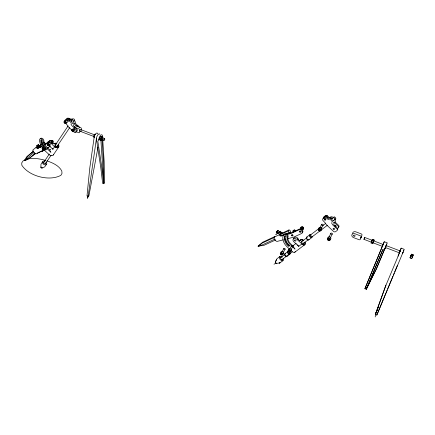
<?xml version="1.0" encoding="UTF-8"?>
<svg xmlns="http://www.w3.org/2000/svg" width="435" height="435" viewBox="0 0 435 435"><rect width="100%" height="100%" fill="white"/><g stroke="black" fill="none" stroke-linecap="round" stroke-linejoin="round"><path stroke-width="0.65" d="M81.323 130.348L81.372 128.629A0.913 0.642 51.4 0 0 80.633 127.575L76.468 125.998A2.273 1.599 51.5 0 0 74.641 126.639M95.656 134.339L94.792 134.23L93.857 135.758L93.791 137.384L94.645 137.71M400.189 250.522L399.917 251.071L400.265 250.261L400.314 251.261M102.807 138.156L102.867 137.074L100.724 136.481L99.794 138.015L99.718 139.646L101.855 140.228L102.47 139.205M101.012 140.135L101.089 138.509L102.024 136.976L102.867 137.074M97.793 133.795A3.513 1.55 -69.6 0 0 95.917 133.561A3.513 1.55 -69.6 0 0 94.161 137.319L89.757 168.269L86.995 195.875L88.104 196.332L96.483 138.205M99.925 134.257A3.518 1.539 -69.6 0 0 97.652 135.154A3.518 1.539 -69.6 0 0 96.45 139.401L100.811 167.823L102.633 183.304L103.715 183.739L101.92 168.263L97.837 141.293L99.506 138.819L99.517 139.543A2.164 0.935 -69.6 0 0 100.539 139.95M98.033 147.095L88.909 195.793L88.104 196.332M375.171 316.925L375.612 315.076M34.958 153.544C36.04 153.729 21.728 163.881 25.36 159.395M375.394 314.478L385.709 285.811L399.199 253.589L400.434 249.657L401.168 248.124L404.262 249.347L376.835 315.07L375.394 314.478L378.771 306.148M383.148 244.546L382.419 246.384L382.539 246.047M88.098 196.674L87.598 198.349L87.576 196.609M412.157 257.542L412.434 256.753M376.835 315.07L385.927 293.07M383.039 244.59L384.252 241.74L387.275 242.855L385.551 247.444M385.111 248.428L385.405 247.716L384.937 248.815L385.486 247.243M371.485 242.219L363.948 239.348L364.242 238.57L364.693 237.45L372.229 240.31M410.558 256.552L410.417 257.041L410.972 255.818M411.048 255.601L411.189 255.111L410.635 256.335M384.252 241.74L364.9 288.731L366.275 289.286L382.659 250.212L384.785 249.157L385.758 246.754M371.343 242.159L371.479 241.806M385.546 247.189L385.432 247.531L385.6 247.145M385.932 285.094L375.628 313.722L377.732 308.714M400.434 250.468L401.168 248.124M410.074 257.705L411.494 254.176L413.206 254.823L411.825 258.635L410.074 257.705L411.825 258.635M410.107 257.982L411.494 254.176M399.575 252.099C398.786 254.279 400.548 250.027 399.906 251.278M400.254 251.773L400.396 251.392M366.275 289.286L376.677 268.101L384.991 248.211M364.9 288.731L382.528 245.835M399.542 252.017L398.041 256.166M385.921 246.33L386.182 245.612L386.014 245.998M371.555 241.61L373.284 242.067L374.1 239.984L372.442 239.359L370.984 243.067L372.643 243.698L373.214 242.235M412.597 256.704L412.902 255.764L412.619 256.302M372.055 240.337L371.903 240.724M361.121 237.189C360.055 240.033 362.224 234.334 361.159 237.189M372.017 240.446L372.442 239.359M373.11 242.507L373.072 242.6M372.643 243.698L373.393 241.795M373.605 241.246L374.1 239.984M402.625 253.257L402.957 252.436M382.86 249.298L366.341 289.117L376.297 269.134L385.388 247.384M386.188 292.45L387.215 289.971M387.732 288.726L392.881 276.323M393.392 275.083L394.164 273.218M394.681 271.978L397.514 265.154M386.03 245.726L386.807 243.861M402.582 253.61L403.087 252.164M412.505 256.938L412.152 257.689M53.244 155.05L58.627 147.101L58.861 145.921L58.203 144.594A2.871 1.985 32.7 0 1 58.176 147.508C54.641 148.732 52.532 144.028 50.052 142.517A2.202 1.479 50.9 0 0 48.002 141.968A2.202 1.479 50.9 0 0 47.556 143.811M275.295 262.283L276.943 258.781L279.95 256.433M275.339 262.18L276.573 259.32M403.375 251.055L403.767 250.152M412.717 255.91L413.206 254.823M363.948 239.348L364.693 237.45M329.164 240.299L329.54 239.533L328.387 239.119L328.039 238.119L327.658 238.886L328.012 239.892L329.164 240.299L329.975 239.712L329.627 238.706L328.469 238.293L327.658 238.886M330.366 237.918L332.258 234.019M328.012 239.892L328.387 239.119M328.942 237.238L330.845 233.35M320.111 230.762L321.296 229.403L320.111 230.762L318.964 230.354L318.605 229.348L318.996 228.592L319.35 229.604L318.964 230.354M321.324 228.429L323.009 225.156M319.926 227.706L321.623 224.444M303.32 229.245L303.668 228.609L303.499 227.342L302.156 226.613L300.993 227.152L300.639 227.782L300.813 229.049L302.151 229.778L303.32 229.245L303.146 227.973L303.499 227.342M289.514 252.088L289.933 251.332L288.916 250.767L288.769 249.815L288.351 250.571L288.492 251.522L289.514 252.088L290.395 251.702L290.254 250.75L289.226 250.185L288.351 250.571M290.912 249.891L292.831 246.433M288.492 251.522L288.916 250.767M35.393 153.272L29.227 158.449L24.637 160.471L26.524 157.051L33.702 150.978M289.715 248.999L291.548 245.726M300.639 227.782L301.803 227.244L302.156 226.613M282.658 254.426L283.087 253.67L282.228 254.051L281.798 254.801L280.792 254.241L280.646 253.306L281.505 252.925L282.511 253.485L282.658 254.426L281.798 254.801M283.506 252.082L285.055 249.364M294.06 230.528L294.419 229.903L295.74 230.626L295.381 231.251L294.06 230.528L292.918 231.061L293.098 232.306M282.016 251.745L283.876 248.494M280.792 254.241L281.222 253.491L282.228 254.051M292.918 231.061L293.277 230.43L294.419 229.903M288.487 230.865L289.036 229.919L290.199 230.61L290.808 232.246L290.265 233.193L289.096 232.507L288.487 230.865L280.504 234.579M303.412 240.245L301.33 239.527L300.406 240.321A1.468 0.865 51.3 0 1 298.959 240.066L297.29 238.505A2.452 1.881 28.7 0 1 297.757 239.065M283.299 239.832L277.612 241.289A1.403 1.066 30.6 0 1 275.757 240.713L274.132 238.597A1.403 1.066 30.9 0 1 274.354 237.053L279.139 234.824L280.493 232.562A2.327 1.3 64.2 0 1 282.598 233.078M73.934 124.328C72.313 126.346 75.864 127.683 76.756 128.956A1.37 0.962 51.4 0 1 77.191 130.685L76.451 131.761A1.365 0.957 51.3 0 1 75.766 132.061M278.645 232.948L279.036 232.502M334.107 222.818L333.732 224.558L337.277 228.032A1.55 1.218 24.1 0 1 337.342 229.827M276.089 234.634L277.013 233.106A1.376 0.397 -37 0 1 277.285 232.834M64.255 122.034L65.375 120.892L64.255 122.034L64.712 122.969L65.593 123.274L66.289 122.768L65.413 122.469L64.956 121.528M65.593 123.274L66.017 122.632L65.554 121.697L64.674 121.392M73.597 121.702A1.147 0.756 33.7 0 1 72.411 122.137A1.147 0.756 33.7 0 1 71.536 120.832L70.165 119.56L69.801 120.109A1.381 0.968 52.4 0 1 68.251 120L67.594 119.397A1.376 0.957 52.3 0 0 66.06 119.299M72.694 119.239A2.991 1.974 33.7 0 0 70.677 119.19L70.312 119.745A1.381 0.968 52.4 0 1 68.763 119.636L68.11 119.027A1.37 0.957 52.4 0 0 66.571 118.934M42.565 161.809L40.966 164.316L40.874 167.388M43.266 163.065L49.302 154.044M55.337 145.018L68.164 125.845M71.182 121.338L72.689 119.081M48.84 145.475L52.918 149.249L54.609 146.731A2.871 1.985 32.7 0 0 58.176 147.508L58.627 147.101M45.43 163.68L51.112 155.246M57.17 146.247L69.671 127.689M73.455 122.066L74.592 120.381A1.153 0.756 33.8 0 0 73.542 118.869A1.153 0.756 33.8 0 0 72.786 119.946A1.153 0.756 33.8 0 0 74.592 120.381M46.654 164.142L44.691 166.877L42.026 168.062M71.976 130.261L72.406 129.63L73.292 129.934L73.743 130.87L73.314 131.5L72.433 131.191L71.976 130.261L72.667 129.744L73.118 130.679L72.433 131.191M26.067 158.383L27.481 156.35L33.12 151.581M103.791 183.222L103.834 182.945M103.715 183.739L104.492 182.836L104.161 161.526L102.731 139.456M278.938 232.665L278.503 233.051M24.637 160.471L34.109 152.397M40.33 145.464L40.569 145.241L39.465 146.019M37.356 145.497L36.855 145.926L38.612 144.578L36.622 146.111L38.378 144.795L37.356 145.497L38.095 146.388M294.707 252.289L304.984 244.513L305.033 242.453M40.324 145.817A2.153 1.566 46.5 0 0 38.307 145.649L33.044 149.836A1.289 0.843 50.8 0 0 33.218 151.369L34.86 153.348A1.283 0.843 50.6 0 0 36.322 153.794L44.495 149.863M37.801 147.508L40.879 144.904M41.907 144.039L42.929 143.169M37.736 147.677L41.325 144.643M40.265 147.204L41.292 146.339M44.734 144.822L49.057 141.185M45.017 144.665L47.904 142.24M48.861 141.435L49.824 140.625A2.191 1.479 51 0 1 52.069 140.989A2.191 1.479 51 0 1 52.983 143.485M42.385 148.243L42.902 147.808L43.728 148.27L44.027 149.167L43.505 149.602L42.684 149.14L42.385 148.243L43.081 147.731L43.386 148.623L44.201 149.085L43.505 149.602M49.688 144.518L48.464 145.475L47.632 145.007L47.333 144.099L48.557 143.148M48.464 145.475L48.992 145.034L48.693 144.126L47.861 143.659M47.333 148.319L50.368 145.801M47.589 148.172L50.117 146.078M41.842 167.676L41.504 167.72M292.581 246.058L296.181 243.301M299.269 240.941L300.813 239.756M333.547 217.712A3.333 1.816 51 0 0 330.611 217.087L329.931 217.609A1.555 1.24 25 0 1 327.811 217.348L327.087 216.668A1.539 1.223 25.4 0 0 324.983 216.418L323.64 217.456A1.539 1.223 25.5 0 0 323.39 218.805M333.786 220.268A1.283 0.696 51 0 1 332.786 220.463A1.283 0.696 51 0 1 331.851 219.039L330.339 217.62L329.659 218.136A1.555 1.24 25.1 0 1 327.539 217.875L326.815 217.201A1.544 1.229 25.4 0 0 324.711 216.945L323.368 217.984A1.539 1.223 25.6 0 0 323.064 218.359M284.898 253.746L287.856 251.49M306.604 237.184L309.78 234.764M280.531 257.765L284.854 254.475M287.557 252.42L288.639 251.593M301.063 242.132L306.468 238.021M309.709 235.552L318.893 228.56M322.678 225.678L325.38 223.623M331.323 219.099L334.026 217.038M318.605 229.348L319.399 228.745L320.551 229.147L320.905 230.158M304.56 244.872L302.564 244.541L296.849 239.299A2.452 1.881 28.7 0 0 293.554 238.848A2.452 1.881 28.7 0 0 293.766 241.675L298.747 246.34L301.852 243.986A3.181 1.87 51.6 0 0 304.674 244.807A3.181 1.87 51.6 0 0 304.864 242.061M287.524 255.329L288.514 254.578M281.472 260.016L286.893 255.916M289.601 253.866L292.309 251.816M303.151 243.616L308.029 239.924M311.819 237.059L319.948 230.909M321.035 230.088L327.539 225.167M333.498 220.659L335.662 219.022M286.844 256.443L289.813 254.198M308.643 239.962L311.83 237.553M282.978 260.652L279.944 262.86L276.279 263.463M337.342 228.603L338.251 227.929A1.544 1.218 24 0 0 338.191 226.146L334.319 222.535M51.982 141.679L52.619 141.212L53.021 142.452M47.632 145.007L48.328 144.496L49.16 144.958M42.684 149.14L43.386 148.623M47.333 144.099L48.029 143.588L48.328 144.496M366.123 288.606L365.579 288.584M64.712 122.969L65.413 122.469M54.098 143.642A2.871 1.985 32.7 0 1 56.871 143.577L55.327 143.224L53.983 143.724A1.327 0.913 32.3 0 1 52.336 143.354L50.819 141.951A2.197 1.479 51 0 1 51.596 143.061M275.986 234.764L275.627 234.704M99.332 139.543L98.783 139.668A3.518 1.528 -69.6 0 1 100.605 135.29A3.518 1.528 -69.6 0 1 102.513 136.106L102.644 138.118M103.525 183.336L103.133 183.342M259.276 245.498L258.156 246.205L260.657 245.503M25.589 159.498L23.044 160.945L21.75 162.891L21.815 165.202C28.824 176.224 49.443 181.656 60.9 175.316L62.031 173.293L61.775 170.933C58.801 165.452 52.608 162.799 46.98 160.868M274.028 264.192L275.447 263.447M41.504 146.377L38.579 147.813A1.294 0.859 51 0 1 37.22 147.291L38.024 148.264M41.907 146.367L37.807 148.373A1.294 0.859 50.9 0 1 36.448 147.851L36.007 147.318M37.089 153.229L44.093 149.857M276.671 232.067L277.476 231.686L278.079 230.686L276.573 231.757L277.399 233.019M385.008 248.189L384.692 248.293M278.84 231.893L279.955 231.366A1.381 0.402 -36.9 0 1 280.548 231.627L280.02 232.529A1.696 0.495 -36.9 0 0 280.02 232.79L280.162 232.823M274.936 236.493L262.68 242.213L258.102 246.139L263.833 245.389L275.513 240M280.455 233.921L289.036 229.919M274.371 237.439L262.093 243.149L258.102 246.21L262.669 244.742L274.963 239.054M285.409 234.215L289.096 232.507M366.014 288.612L365.737 288.617M283.658 234.769L281.717 235.275A1.408 1.082 30.4 0 1 280.031 234.634L280.831 235.678M285.599 234.258L291.417 232.736L299.182 229.153A2.403 1.87 28.3 0 1 302.439 230.061A2.403 1.87 28.3 0 1 302.004 232.752M283.854 235.362L281.266 236.036A1.414 1.082 30.4 0 1 279.574 235.395L279.139 234.824M286.447 234.683L290.977 233.503L298.753 229.919A2.409 1.87 28.3 0 1 302.015 230.827A2.409 1.87 28.3 0 1 301.58 233.524L293.413 237.233L287.725 238.695M284.566 239.506L285.828 239.179M27.4 159.069C33.446 157.688 39.841 158.742 45.713 160.471M88.185 195.973L87.701 195.919M330.339 217.467L329.556 217.408A1.957 1.561 24.9 0 1 328.773 217.049L327.495 215.88A1.539 1.223 25.3 0 0 325.396 215.629L324.053 216.668A1.533 1.218 25.5 0 0 323.694 217.717M69.328 121.419L68.224 121.142L66.827 119.946A1.376 0.957 52.3 0 0 65.288 119.848L64.565 120.946A1.37 0.957 52.2 0 0 64.44 121.604M329.556 219.778L327.979 219.343L326.408 217.995A1.544 1.229 25.5 0 0 324.298 217.739L322.949 218.778A1.544 1.223 25.6 0 0 323.036 220.583L325.489 223.198A3.306 1.827 51.1 0 0 326.854 225.161L333.466 231.382A1.55 1.213 24.3 0 0 335.581 231.654L336.951 230.642A1.555 1.218 24.1 0 0 336.886 228.848L332.498 224.677L331.513 222.709M68.257 118.369L69.453 118.777M77.185 125.612L78.387 126.025L78.795 126.873M325.989 215.445L327.528 215.977M319.35 229.604L320.497 230.006M94.792 134.23L95.651 134.556M100.724 136.481L102.024 136.976M372.355 239.576L374.013 240.202M411.532 254.442L413.25 255.095M74.7 127.303L78.882 128.896A0.913 0.647 51.3 0 1 79.621 129.951L79.561 132.245A0.913 0.642 51.2 0 1 78.784 132.719L75.81 131.582M80.964 129.668L94.667 134.872M102.143 137.71L104.634 138.662A0.908 0.386 -69.6 0 1 104.438 140.07A0.908 0.386 -69.6 0 1 103.834 139.776A0.908 0.386 -69.6 0 1 104.634 138.662M373.486 240.789L383.534 244.606M386.046 245.558L400.494 251.049M93.857 135.758L94.716 136.084M99.794 138.015L101.089 138.509M410.841 256.351L412.554 257.003M80.306 131.332L94.009 136.552M100.855 139.156L103.97 140.347M372.741 242.697L382.784 246.52M385.296 247.477L399.738 252.974M100.996 139.901L101.855 140.228M365.351 287.54L366.721 288.095M365.422 288.552L365.715 288.666M43.886 142.479L45.256 143.218L45.675 144.648M301.803 227.244L303.146 227.973M51.488 140.581L52.619 141.212M70.677 119.19L72.047 120.462M77.56 126.754L74.477 123.98M65.843 123.453L67.137 124.986A2.969 1.974 33.6 0 0 68.154 126.65L71.84 130.076M291.591 245.889L290.107 244.497A8.347 6.394 28.7 0 1 287.611 237.45A2.436 1.87 29.8 0 0 285.877 234.737A2.436 1.87 29.8 0 0 283.109 235.672A13.257 10.157 28.7 0 0 287.089 246.824L289.552 249.13M292.581 246.819L295.06 249.135A3.148 1.881 51.7 0 1 293.712 245.378A1.452 0.87 51.5 0 1 292.206 245.242L290.553 243.698A8.336 6.389 28.7 0 1 288.068 236.662A2.436 1.87 29.8 0 0 286.339 233.948A2.436 1.87 29.8 0 0 283.571 234.884M291.031 250.517L292.015 251.435A3.132 1.887 51.8 0 0 295.37 251.37M330.611 217.087L332.117 218.511A1.283 0.696 51 0 1 332.851 218.664M334.955 221.926L338.577 225.335A1.544 1.218 23.9 0 1 338.637 227.124M74.994 122.996L79.262 127.08A1.359 0.962 51.5 0 1 79.6 127.493M70.889 123.948L72.009 125.791L76 129.521A1.37 0.962 51.4 0 1 76.435 131.256L75.695 132.332A1.37 0.957 51.3 0 1 74.151 132.218M99.463 139.075L99.517 139.543M100.855 139.7L103.829 183.613L103.476 162.298L102.013 140.141M304.016 242.398A1.713 1.006 51.6 0 1 303.135 243.687A1.713 1.006 51.6 0 1 301.477 241.719A1.713 1.006 51.6 0 1 302.787 240.946M300.471 240.207A3.181 1.87 51.6 0 1 303.75 240.539M298.747 246.34A3.165 1.876 51.7 0 1 297.622 244.813M293.734 238.951A2.447 1.876 28.6 0 1 296.023 237.184A2.447 1.876 28.6 0 1 298.366 239.788M285.094 235.487A11.571 8.874 28.7 0 0 288.563 245.237A0.778 0.587 29.3 0 0 289.476 245.454M360.479 237.831A1.049 0.816 21.3 0 0 361.115 237.369L361.98 235.063A1.049 0.821 21.2 0 0 361.289 233.916L355.89 231.871A2.61 2.044 21.9 0 0 352.644 233.508M325.652 218.876A0.772 0.609 25.4 0 1 325.092 218.517M334.689 219.077A3.333 1.816 51 0 1 333.493 222.28A3.333 1.816 51 0 1 330.339 217.62M325.978 219.294A0.772 0.614 25.5 0 1 324.722 218.484M336.135 225.912A0.772 0.609 24.2 0 1 334.934 225.602M334.488 225.912A0.772 0.609 24.2 0 1 335.369 225.618A0.772 0.609 24.2 0 1 335.934 226.417A0.772 0.609 24.2 0 1 335.14 226.825M321.721 225.091A0.783 0.614 25.8 0 1 321.895 224.204A0.783 0.614 25.8 0 1 322.966 224.58A0.783 0.614 25.8 0 1 322.661 225.422M318.839 228.489A1.577 1.234 26 0 1 319.942 227.309A1.577 1.234 26 0 1 321.715 228.283A1.577 1.234 26 0 1 321.226 229.8M293.043 235.139A0.712 0.549 29.1 0 1 292.015 234.726M280.841 235.542A1.865 1.044 64.2 0 1 281.63 233.519M301.237 231.317A0.723 0.56 28.3 0 1 299.938 230.795M280.765 232.42A1.381 0.402 -36.9 0 1 281.45 232.431M307.719 239.549A1.234 0.718 51.5 0 1 307.491 239.419M307.268 239.245A1.234 0.718 51.5 0 1 307.066 239.027M306.898 238.782A1.234 0.718 51.5 0 1 306.697 238.271M306.795 237.673A1.234 0.718 51.5 0 1 306.925 237.564M311.732 236.466A1.24 0.712 51.4 0 1 311.052 237.195A1.24 0.712 51.4 0 1 309.894 235.939A1.24 0.712 51.4 0 1 310.481 235.112M312.053 236.401A1.735 1 51.4 0 1 310.949 237.532A1.735 1 51.4 0 1 309.481 235.259A1.735 1 51.4 0 1 311.297 235.226M308.953 239.386A1.724 1 51.5 0 1 307.67 239.902A1.724 1 51.5 0 1 306.305 238.037A1.724 1 51.5 0 1 307.306 237.14M285.496 255.764A1.191 0.729 52 0 1 285.3 255.552M285.142 255.318A1.191 0.729 52 0 1 284.936 254.584M285.066 254.225A1.191 0.729 52 0 1 285.202 254.111M286.67 255.965A1.191 0.729 52 0 1 286.534 256.079M289.77 253.355A1.196 0.729 51.9 0 1 288.905 253.806A1.196 0.729 51.9 0 1 287.916 252.561A1.196 0.729 51.9 0 1 288.546 251.811M290.074 253.05A1.675 1.017 51.9 0 1 289.21 254.279A1.675 1.017 51.9 0 1 287.568 252.534A1.675 1.017 51.9 0 1 288.552 251.43M287.111 256.106A1.669 1.022 52 0 1 285.697 256.302A1.669 1.022 52 0 1 284.566 254.502A1.669 1.022 52 0 1 285.588 253.687M330.866 233.84A0.783 0.609 24.7 0 1 331.329 233.046A0.783 0.609 24.7 0 1 332.296 233.698A0.783 0.609 24.7 0 1 331.579 234.324M327.93 238.271A1.582 1.229 24.9 0 1 328.691 236.885A1.582 1.229 24.9 0 1 330.6 237.564A1.582 1.229 24.9 0 1 330.502 239.185M291.662 246.509A0.745 0.566 28.9 0 1 291.651 245.639A0.745 0.566 28.9 0 1 292.679 245.884A0.745 0.566 28.9 0 1 292.57 246.727M288.595 249.859A1.501 1.136 29.1 0 1 289.585 248.76A1.501 1.136 29.1 0 1 291.276 249.695A1.501 1.136 29.1 0 1 290.874 251.12M302.961 228.223A0.718 0.56 28.1 0 1 301.656 227.663M283.848 249.07A0.734 0.555 29.7 0 1 284.18 248.331A0.734 0.555 29.7 0 1 285.115 248.853A0.734 0.555 29.7 0 1 284.675 249.532M280.912 252.594A1.484 1.115 29.8 0 1 281.967 251.512A1.484 1.115 29.8 0 1 283.62 252.61A1.484 1.115 29.8 0 1 282.908 253.915M293.777 232.111A0.707 0.549 29 0 1 293.81 231.257A0.707 0.549 29 0 1 294.81 231.578M279.134 231.991A1.381 0.402 -37 0 1 279.466 232.415A1.381 0.402 -37 0 1 278.036 233.568A1.381 0.402 -37 0 1 277.405 233.377M283.223 258.374A2.599 1.609 52.1 0 1 281.885 260.755A2.599 1.609 52.1 0 1 279.433 257.341A2.599 1.609 52.1 0 1 282.288 257.074M276.578 262.936A0.832 0.522 52.2 0 1 276.122 263.458A0.832 0.522 52.2 0 1 275.339 262.724A0.832 0.522 52.2 0 1 275.589 262.011M282.386 259.086A1.18 0.729 52.1 0 1 281.461 259.472A1.18 0.729 52.1 0 1 280.542 258.189A1.18 0.729 52.1 0 1 281.271 257.536M44.517 147.563A0.652 0.435 50.8 0 1 44.664 147.737M43.206 147.666A1.31 0.87 50.8 0 1 44.125 146.812A1.31 0.87 50.8 0 1 45.327 148.264A1.31 0.87 50.8 0 1 44.321 149.015M52.249 141.179A0.658 0.446 51.1 0 1 52.591 140.603A0.658 0.446 51.1 0 1 53.277 141.261A0.658 0.446 51.1 0 1 52.852 141.756M48.138 143.3A1.321 0.886 50.9 0 1 49.237 142.713A1.321 0.886 50.9 0 1 50.297 144.202A1.321 0.886 50.9 0 1 49.269 144.893M38.073 148.156A1.724 1.256 46.5 0 1 39.569 146.6M48.764 141.674A2.197 1.479 51 0 1 50.797 141.185A2.197 1.479 51 0 1 52.287 143.68M57.181 145.42A1.104 0.761 32.7 0 1 56.626 146.372A1.104 0.761 32.7 0 1 55.294 145.502A1.104 0.761 32.7 0 1 55.957 144.621M57.491 145.279A1.544 1.066 32.7 0 1 56.778 146.72A1.544 1.066 32.7 0 1 54.87 145.393A1.544 1.066 32.7 0 1 56.088 144.3M52.918 149.249A2.855 1.985 32.5 0 1 52.374 148.623M53.478 154.507A2.827 1.985 32.3 0 1 49.258 154.719L44.761 150.564A11.886 7.999 51 0 1 43.946 149.76M40.411 138.825A2.197 1.468 51.3 0 1 42.385 138.444A2.197 1.468 51.3 0 1 43.886 140.815A7.471 5.035 51 0 0 47.165 147.508L48.671 148.895A1.316 0.913 32.1 0 0 50.416 149.172A2.844 1.985 32.4 0 0 50.917 152.245L46.404 148.074A7.487 5.035 50.9 0 1 43.108 141.375A2.197 1.468 51.3 0 0 41.298 138.852A2.197 1.468 51.3 0 0 39.536 139.961A11.886 7.999 51 0 0 42.467 147.976M45.37 148.449A10.375 6.987 51 0 0 46.083 149.156A0.696 0.468 50.7 0 0 46.328 149.319M43.516 146.051A10.375 6.987 51 0 1 41.526 139.88M45.164 148.248A8.983 6.041 50.9 0 0 45.844 148.922A0.696 0.468 50.6 0 1 46.088 149.792A0.696 0.468 50.6 0 1 45.322 149.722A10.391 6.993 50.9 0 1 44.604 149.015M43.951 146.747A8.983 6.041 50.9 0 1 41.891 140.891A0.701 0.468 51.3 0 0 41.314 140.086A0.701 0.468 51.3 0 0 40.749 140.44A10.391 6.993 50.9 0 0 43.31 147.454M101.861 139.396A0.903 0.391 -69.6 0 1 101.458 138.961A0.903 0.391 -69.6 0 1 101.975 137.835A0.903 0.391 -69.6 0 1 102.421 138.183M100.224 138.134A0.903 0.391 -69.6 0 1 100.295 137.928M94.455 135.481A0.903 0.397 -69.6 0 1 94.564 135.307M81.149 131.316A0.908 0.642 51.2 0 1 80.981 131.419M80.448 131.201A0.897 0.419 -69.7 0 1 79.969 130.891A0.897 0.419 -69.7 0 1 80.383 129.766A0.897 0.419 -69.7 0 1 80.948 129.842M45.985 161.918A2.354 1.68 31.8 0 1 45.8 164.8A2.354 1.68 31.8 0 1 42.494 162.907A2.354 1.68 31.8 0 1 44.729 161.2M42.277 167.725A0.756 0.544 31.5 0 1 41.249 167.932A0.756 0.544 31.5 0 1 41.129 166.942M45.572 163.005A1.071 0.767 31.8 0 1 44.968 163.832A1.071 0.767 31.8 0 1 43.728 163.125A1.071 0.767 31.8 0 1 44.071 162.146M69.187 118.94A0.68 0.478 52.4 0 1 69.54 118.418A0.68 0.478 52.4 0 1 70.225 118.902A0.68 0.478 52.4 0 1 70.111 119.598M65.065 121.066A1.376 0.957 52.3 0 1 66.169 120.403A1.376 0.957 52.3 0 1 67.316 121.838A1.376 0.957 52.3 0 1 66.452 122.8M72.775 129.516A1.37 0.962 51.4 0 1 73.727 128.581A1.37 0.962 51.4 0 1 75.021 129.973A1.37 0.962 51.4 0 1 74.157 131.006M74.064 129.287A0.685 0.478 51.4 0 1 74.282 129.494M67.632 120.152A0.685 0.478 52.3 0 1 67.849 120.359M74.619 120.604A2.991 1.974 33.7 0 1 74.543 123.458A2.991 1.974 33.7 0 1 70.959 122.616A2.991 1.974 33.7 0 1 70.165 119.56M70.655 119.821A1.74 1.223 52.4 0 1 70.03 119.527L68.877 118.483A1.37 0.957 52.4 0 0 67.343 118.385M361.164 237.01L360.294 239.315A1.055 0.821 21.4 0 1 359.022 239.707L353.633 237.651A2.621 2.05 22 0 1 351.893 234.791A2.621 2.05 22 0 1 355.047 233.802L360.463 235.862A1.055 0.826 21.3 0 1 361.164 237.01M42.032 151.597L42.994 150.858L42.032 151.597M279.944 262.86L279.248 263.05L279.944 262.86M294.636 240.555A0.734 0.566 28.7 0 0 295.827 240.985A0.734 0.566 28.7 0 0 295.441 239.935A0.734 0.566 28.7 0 0 294.636 240.555M286.078 236.847A10.016 7.672 28.7 0 0 289.074 245.291A0.778 0.587 29.3 0 1 289.15 246.183A0.778 0.587 29.3 0 1 288.111 246.036A11.587 8.879 28.7 0 1 284.637 236.276A0.778 0.598 29.8 0 1 285.523 235.977A0.778 0.598 29.8 0 1 286.078 236.847M353.628 235.857A0.788 0.614 22 0 0 354.938 236.21A0.788 0.614 22 0 0 354.454 235.123A0.788 0.614 22 0 0 353.628 235.857M333.166 228.979A0.778 0.609 24.4 0 0 334.428 229.419A0.778 0.609 24.4 0 0 334.053 228.315A0.778 0.609 24.4 0 0 333.166 228.979M324.309 219.653A0.772 0.614 25.5 0 0 325.565 220.088A0.772 0.614 25.5 0 0 325.184 218.979A0.772 0.614 25.5 0 0 324.309 219.653M333.868 217.473A1.283 0.696 50.9 0 0 335.358 219.12A1.283 0.696 50.9 0 0 335.309 217.5A1.283 0.696 50.9 0 0 333.868 217.473M318.436 230.164A1.577 1.234 26.1 0 0 321.063 230.621A1.577 1.234 26.1 0 0 319.774 228.467A1.577 1.234 26.1 0 0 318.436 230.164M291.624 235.574A0.712 0.549 29.1 0 0 292.798 235.748A0.712 0.549 29.1 0 0 292.157 234.786A0.712 0.549 29.1 0 0 291.624 235.574M299.617 231.915A0.723 0.56 28.3 0 0 300.813 232.089A0.723 0.56 28.3 0 0 300.166 231.115A0.723 0.56 28.3 0 0 299.617 231.915M327.479 239.696A1.588 1.229 25 0 0 330.127 240.169A1.588 1.229 25 0 0 328.844 238.027A1.588 1.229 25 0 0 327.479 239.696M288.155 251.512A1.506 1.136 29.1 0 0 290.623 251.963A1.506 1.136 29.1 0 0 289.34 249.929A1.506 1.136 29.1 0 0 288.155 251.512M301.428 228.767A0.718 0.56 28.2 0 0 302.608 228.853A0.718 0.56 28.2 0 0 301.901 227.918A0.718 0.56 28.2 0 0 301.428 228.767M280.461 254.23A1.484 1.115 29.8 0 0 282.886 254.682A1.484 1.115 29.8 0 0 281.608 252.675A1.484 1.115 29.8 0 0 280.461 254.23M276.926 232.121A1.381 0.397 -37 0 0 278.498 230.583A1.381 0.397 -37 0 0 276.703 231.431A1.381 0.397 -37 0 0 276.926 232.121M42.151 148.444A1.31 0.87 50.7 0 0 43.881 149.809A1.31 0.87 50.7 0 0 43.587 147.862A1.31 0.87 50.7 0 0 42.151 148.444M47.094 144.306A1.321 0.886 50.9 0 0 48.84 145.687A1.321 0.886 50.9 0 0 48.551 143.708A1.321 0.886 50.9 0 0 47.094 144.306M64.01 122.066A1.376 0.957 52.2 0 0 65.821 123.513A1.376 0.957 52.2 0 0 65.571 121.419A1.376 0.957 52.2 0 0 64.01 122.066M71.731 130.293A1.376 0.962 51.4 0 0 73.542 131.734A1.376 0.962 51.4 0 0 73.308 129.663A1.376 0.962 51.4 0 0 71.731 130.293"/></g></svg>
